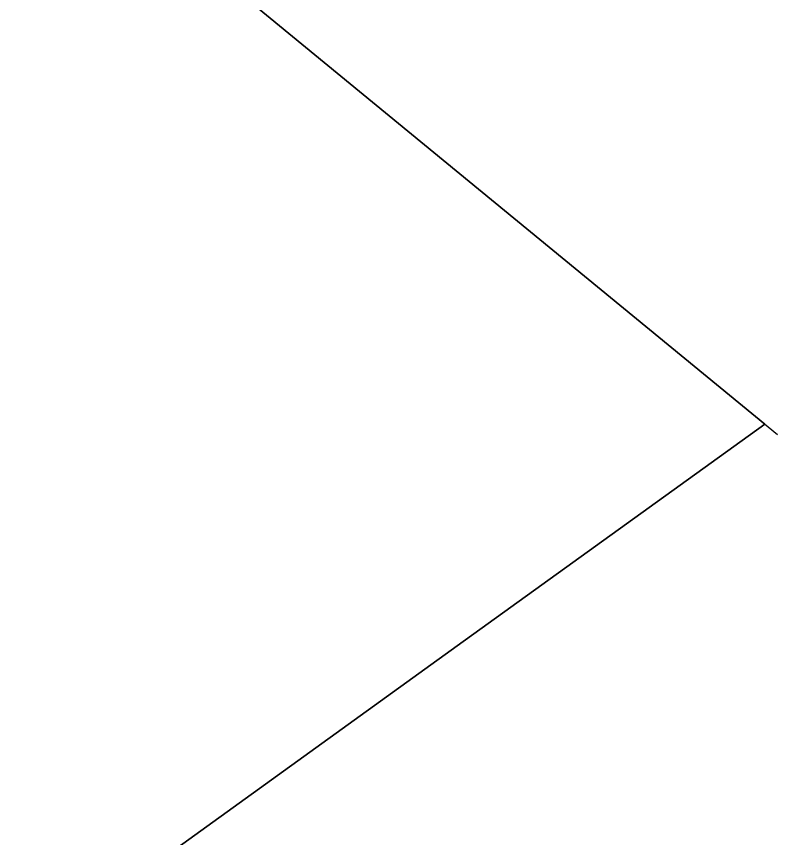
# Model space of a CAD drawing. Header units: millimetres. Extents: x 0 to 1845, y -1231 to 1016.
# Drawn here: x 62.111126 to 62.113586, y 1008.052211 to 1008.054869 of the extents above; entities that cross this region are included whole.
import ezdxf

# ---------------------------------------------------------------- set-up
doc = ezdxf.new("R2010")
doc.units = ezdxf.units.MM
doc.layers.add('Blocks', color=7, linetype='Continuous')
doc.layers.add('Blocks$Inner', color=7, linetype='Continuous', lineweight=25, true_color=0x007f00)
doc.layers.add('Blocks$Outline', color=7, linetype='Continuous', lineweight=35, true_color=0xff3f3f)

# ---------------------------------------------------------------- blocks, each defined once
blk = doc.blocks.new('Falcon Lounge Chair Front')
at = {"layer": 'Blocks$Inner'}
blk.add_open_spline([(62.1135857, 1008.0535165), (61.7170927, 1008.379367), (61.3147951, 1008.6577702), (60.922598, 1008.8824446), (60.4556545, 1009.1499384), (60.0121855, 1009.3356875), (59.2714317, 1009.5465037), (58.9776865, 1009.5831002), (58.7456795, 1009.5831002), (58.5360121, 1009.5831002), (58.3880564, 1009.555021), (58.1753543, 1009.4881242), (58.1059036, 1009.4508813), (58.0451739, 1009.4071208)], degree=3, knots=[6.141947, 6.141947, 6.141947, 6.141947, 7.812349, 7.812349, 7.812349, 9.790961, 9.790961, 11.56584, 11.56584, 11.56584, 13.167321, 13.167321, 14.656143, 14.656143, 14.656143, 14.656143], dxfattribs=at)
at = {"layer": 'Blocks$Outline'}
blk.add_open_spline([(58.0451739, 1009.4071208), (58.1059036, 1009.4508813), (58.1753543, 1009.4881242), (58.3880564, 1009.555021), (58.5360121, 1009.5831002), (58.7456795, 1009.5831002), (58.9776865, 1009.5831002), (59.2714317, 1009.5465037), (60.0121855, 1009.3356875), (60.4556545, 1009.1499384), (60.922598, 1008.8824446), (61.3147816, 1008.6577779), (61.717065, 1008.3793861), (62.1135447, 1008.0535501)], degree=3, knots=[-14.656143, -14.656143, -14.656143, -14.656143, -13.167321, -13.167321, -11.56584, -11.56584, -11.56584, -9.790961, -9.790961, -7.812349, -7.812349, -7.812349, -6.142005, -6.142005, -6.142005, -6.142005], dxfattribs=at)
blk.add_open_spline([(62.1135447, 1008.0535501), (60.0768166, 1006.5859291), (58.0400471, 1005.1182931)], degree=2, dxfattribs=at)

msp = doc.modelspace()

# ---------------------------------------------------------------- block references
at = {"layer": 'Blocks'}
msp.add_blockref('Falcon Lounge Chair Front', (0, 0), dxfattribs=at)

doc.saveas('drawing.dxf')
